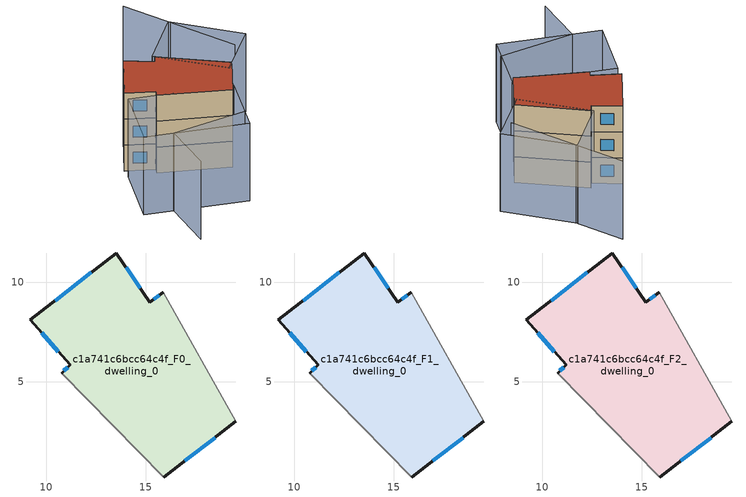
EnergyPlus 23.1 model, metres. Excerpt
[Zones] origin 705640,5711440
c1a741c6bcc64c4f_F0_dwelling_0
 floor ground (EU_floor_Construction): 15.88,9.5 19.54,3 15.91,0.2 10.76,5.42 11.19,5.84 9.18,8.11 13.52,11.48 15.21,9 z0
 wall outside (EU_wall_Construction): 15.88,9.5 15.21,9 13.52,11.48 9.18,8.11 11.19,5.84 10.76,5.42 / 15.91,0.2 19.54,3 z0:3
 wall adiabatic (EU_wall_Construction): 19.54,3 15.88,9.5 / 10.76,5.42 15.91,0.2 z0:3
 window (EU_Window_Construction): 15.69,9.35 15.41,9.14 / 16.96,1.01 18.49,2.19 / 11.06,5.72 10.88,5.55 / 9.76,7.46 10.6,6.5 / 12.26,10.51 10.43,9.09 / 14.72,9.72 14.01,10.77 z0.87:2.13
c1a741c6bcc64c4f_F1_dwelling_0
 floor to c1a741c6bcc64c4f_F0_dwelling_0 (EU_floor_Construction): 15.88,9.5 19.54,3 15.91,0.2 10.76,5.42 11.19,5.84 9.17,8.11 13.52,11.48 15.21,9 z3
 wall outside (EU_wall_Construction): 15.88,9.5 15.21,9 13.52,11.48 9.18,8.11 11.19,5.84 10.76,5.42 / 15.91,0.2 19.54,3 z3:6
 wall adiabatic (EU_wall_Construction): 19.54,3 15.88,9.5 / 10.76,5.42 15.91,0.2 z3:6
 window (EU_Window_Construction): 15.69,9.35 15.41,9.14 / 16.96,1.01 18.49,2.19 / 11.06,5.72 10.88,5.55 / 9.76,7.46 10.6,6.5 / 12.26,10.51 10.43,9.09 / 14.72,9.72 14.01,10.77 z3.87:5.13
c1a741c6bcc64c4f_F2_dwelling_0
 floor to c1a741c6bcc64c4f_F1_dwelling_0 (EU_floor_Construction): 15.88,9.5 19.54,3 15.91,0.2 10.76,5.42 11.19,5.84 9.17,8.11 13.52,11.48 15.21,9 z6
 wall outside (EU_wall_Construction): 15.88,9.5 15.21,9 13.52,11.48 9.18,8.11 11.19,5.84 10.76,5.42 / 15.91,0.2 19.54,3 z6:9
 wall adiabatic (EU_wall_Construction): 19.54,3 15.88,9.5 / 10.76,5.42 15.91,0.2 z6:9
 window (EU_Window_Construction): 15.69,9.35 15.41,9.14 / 16.96,1.01 18.49,2.19 / 11.06,5.72 10.88,5.55 / 9.76,7.46 10.6,6.5 / 12.26,10.51 10.43,9.09 / 14.72,9.72 14.01,10.77 z6.87:8.13
 roof outside (EU_roof_Construction): 19.54,3 15.88,9.5 15.21,9 13.52,11.48 9.18,8.11 11.19,5.84 10.76,5.42 15.91,0.2 z9
shading: 4.38,-4.65 6.62,0.26 / 6.62,0.26 13.71,-2.98 / 22.09,4.6 20.96,17.03 / 4.37,2.15 8.62,7.22 / 8.62,7.22 16.59,0.54 / 16.59,0.54 12.35,-4.53 / 12.35,-4.53 4.37,2.15 / 24.23,4.89 18.65,2.64 / 18.65,2.64 15.78,9.73 / 15.78,9.73 21.36,11.99 / 21.36,11.99 24.23,4.89 z0:9
[Building]
EU S2 Campaign: North Axis=0; Terrain=City; Solar Distribution=FullExterior
[Site:Location]
London: Latitude=51.5; Longitude=-0.5; Time Zone=0; Elevation=25
[SizingPeriod:WeatherFileDays]
AnnualSizingPeriod: Begin Month=1; Begin Day of Month=1; End Month=12; End Day of Month=31; Day of Week for Start Day=Monday; Use Weather File Daylight Saving Period=No; Use Weather File Rain and Snow Indicators=No
[MATERIAL]
EU_InternalMass_Material: Roughness=MediumRough; Thickness=0.1; Conductivity=1; Density=1800; Specific Heat=900; Thermal Absorptance=0.9; Solar Absorptance=0.7; Visible Absorptance=0.7
[MATERIAL:NOMASS] Roughness=MediumRough; Thermal Absorptance=0.9; Solar Absorptance=0.7; Visible Absorptance=0.7
Name | Thermal Resistance
EU_wall_NoMass | 0.724719
EU_roof_NoMass | 2.98947
EU_floor_NoMass | 2.39157
[WINDOWMATERIAL:SIMPLEGLAZINGSYSTEM]
EU_Window_SimpleGlazing: UFactor=2.63425; Solar Heat Gain Coefficient=0.76; Visible Transmittance=0.76
[CONSTRUCTION]
EU_wall_Construction: EU_wall_NoMass
EU_roof_Construction: EU_roof_NoMass
EU_floor_Construction: EU_floor_NoMass
EU_Window_Construction: EU_Window_SimpleGlazing
EU_InternalMass_Construction: EU_InternalMass_Material
[ZONE] Type=1; Multiplier=1; Ceiling Height=autocalculate; Floor Area=autocalculate; Part of Total Floor Area=Yes
Name | Volume
c1a741c6bcc64c4f_F0_dwelling_0 | 171.127
c1a741c6bcc64c4f_F1_dwelling_0; c1a741c6bcc64c4f_F2_dwelling_0 | 171.128
[INTERNALMASS] Construction=EU_InternalMass_Construction; Surface Area=57.0424
Name | Zone or ZoneList
c1a741c6bcc64c4f_F0_dwelling_0_EU_InternalMass | c1a741c6bcc64c4f_F0_dwelling_0
c1a741c6bcc64c4f_F1_dwelling_0_EU_InternalMass | c1a741c6bcc64c4f_F1_dwelling_0
c1a741c6bcc64c4f_F2_dwelling_0_EU_InternalMass | c1a741c6bcc64c4f_F2_dwelling_0
[OTHEREQUIPMENT] Fuel Type=Electricity; Design Level Calculation Method=Watts/Area; Power per Zone Floor Area=1; Fraction Latent=0; Fraction Radiant=0; Fraction Lost=0; Carbon Dioxide Generation Rate=0; EndUse Subcategory=EU_Step8_InternalGains
Name | Zone or ZoneList or Space or SpaceList | Schedule
EU_Step8_InternalGain_c1a741c6bcc64c4f_F0_dwelling_0_f000 | c1a741c6bcc64c4f_F0_dwelling_0 | EU_Step8_GainSchedule_c1a741c6bcc64c4f_F0_dwelling_0_f000
EU_Step8_InternalGain_c1a741c6bcc64c4f_F1_dwelling_0_f000 | c1a741c6bcc64c4f_F1_dwelling_0 | EU_Step8_GainSchedule_c1a741c6bcc64c4f_F1_dwelling_0_f000
EU_Step8_InternalGain_c1a741c6bcc64c4f_F2_dwelling_0_f000 | c1a741c6bcc64c4f_F2_dwelling_0 | EU_Step8_GainSchedule_c1a741c6bcc64c4f_F2_dwelling_0_f000
[ZONEVENTILATION:DESIGNFLOWRATE] Schedule=EU_AlwaysOn; Design Flow Rate Calculation Method=AirChanges/Hour; Air Changes per Hour=0.418135; Ventilation Type=Natural; Fan Pressure Rise=0; Fan Total Efficiency=1; Constant Term Coefficient=1; Temperature Term Coefficient=0; Velocity Term Coefficient=0; Velocity Squared Term Coefficient=0; Minimum Indoor Temperature=-100; Maximum Indoor Temperature=100; Delta Temperature=-100; Minimum Outdoor Temperature=-100; Maximum Outdoor Temperature=100; Maximum Wind Speed=40
Name | Zone or ZoneList or Space or SpaceList
EU_ConstantAir_c1a741c6bcc64c4f_F0_dwelling_0 | c1a741c6bcc64c4f_F0_dwelling_0
EU_ConstantAir_c1a741c6bcc64c4f_F1_dwelling_0 | c1a741c6bcc64c4f_F1_dwelling_0
EU_ConstantAir_c1a741c6bcc64c4f_F2_dwelling_0 | c1a741c6bcc64c4f_F2_dwelling_0
[HVACTEMPLATE:THERMOSTAT] Constant Heating Setpoint=20; Constant Cooling Setpoint=50
EU_HeatOnly_c1a741c6bcc64c4f_F0_dwelling_0; EU_HeatOnly_c1a741c6bcc64c4f_F1_dwelling_0; EU_HeatOnly_c1a741c6bcc64c4f_F2_dwelling_0
[HVACTEMPLATE:ZONE:IDEALLOADSAIRSYSTEM] System Availability Schedule=EU_AlwaysOn; Maximum Heating Supply Air Temperature=50; Minimum Cooling Supply Air Temperature=13; Maximum Heating Supply Air Humidity Ratio=0.0156; Minimum Cooling Supply Air Humidity Ratio=0.0077; Heating Limit=NoLimit; Cooling Limit=NoLimit; Heating Availability Schedule=EU_AlwaysOn; Cooling Availability Schedule=EU_CoolingOff; Dehumidification Control Type=ConstantSensibleHeatRatio; Cooling Sensible Heat Ratio=0.7; Dehumidification Setpoint=60; Humidification Control Type=None; Humidification Setpoint=30; Outdoor Air Method=None; Outdoor Air Flow Rate per Person=0.00944; Outdoor Air Flow Rate per Zone Floor Area=0; Outdoor Air Flow Rate per Zone=0; Demand Controlled Ventilation Type=None; Outdoor Air Economizer Type=NoEconomizer; Heat Recovery Type=None; Sensible Heat Recovery Effectiveness=0.7; Latent Heat Recovery Effectiveness=0.65
Name | Template Thermostat
c1a741c6bcc64c4f_F0_dwelling_0 | EU_HeatOnly_c1a741c6bcc64c4f_F0_dwelling_0
c1a741c6bcc64c4f_F1_dwelling_0 | EU_HeatOnly_c1a741c6bcc64c4f_F1_dwelling_0
c1a741c6bcc64c4f_F2_dwelling_0 | EU_HeatOnly_c1a741c6bcc64c4f_F2_dwelling_0
[SIZING:ZONE] Zone Cooling Design Supply Air Temperature Input Method=SupplyAirTemperature; Zone Cooling Design Supply Air Temperature=13; Zone Heating Design Supply Air Temperature Input Method=SupplyAirTemperature; Zone Heating Design Supply Air Temperature=50; Zone Cooling Design Supply Air Humidity Ratio=0.008; Zone Heating Design Supply Air Humidity Ratio=0.008; Cooling Design Air Flow Method=DesignDay; Cooling Design Air Flow Rate=0; Cooling Minimum Air Flow per Zone Floor Area=0.000762; Cooling Minimum Air Flow=0; Cooling Minimum Air Flow Fraction=0.2; Heating Design Air Flow Method=DesignDay; Heating Design Air Flow Rate=0; Heating Maximum Air Flow per Zone Floor Area=0.002032; Heating Maximum Air Flow=0.141576; Heating Maximum Air Flow Fraction=0.3; Account for Dedicated Outdoor Air System=No; Dedicated Outdoor Air System Control Strategy=NeutralSupplyAir; Dedicated Outdoor Air Low Setpoint Temperature for Design=autosize; Dedicated Outdoor Air High Setpoint Temperature for Design=autosize; Zone Load Sizing Method=Sensible Load Only No Latent Load; Zone Latent Cooling Design Supply Air Humidity Ratio Input Method=HumidityRatioDifference; Zone Cooling Design Supply Air Humidity Ratio Difference=0.005; Zone Latent Heating Design Supply Air Humidity Ratio Input Method=HumidityRatioDifference; Zone Humidification Design Supply Air Humidity Ratio Difference=0.005
c1a741c6bcc64c4f_F0_dwelling_0; c1a741c6bcc64c4f_F1_dwelling_0; c1a741c6bcc64c4f_F2_dwelling_0
[SCHEDULE:CONSTANT]
Name | Hourly Value
EU_AlwaysOn | 1
EU_CoolingOff | 0
[SCHEDULE:FILE] Column Number=1; Rows to Skip at Top=0; Number of Hours of Data=8760; Column Separator=Comma; Interpolate to Timestep=No; Minutes per Item=60; Adjust Schedule for Daylight Savings=Yes
Name | File
EU_Step8_GainSchedule_c1a741c6bcc64c4f_F0_dwelling_0_f000 | ../../schedules/c1a741c6bcc64c4f/c1a741c6bcc64c4f_F0_dwelling_0_f000_gain.csv
EU_Step8_GainSchedule_c1a741c6bcc64c4f_F1_dwelling_0_f000 | ../../schedules/c1a741c6bcc64c4f/c1a741c6bcc64c4f_F1_dwelling_0_f000_gain.csv
EU_Step8_GainSchedule_c1a741c6bcc64c4f_F2_dwelling_0_f000 | ../../schedules/c1a741c6bcc64c4f/c1a741c6bcc64c4f_F2_dwelling_0_f000_gain.csv
